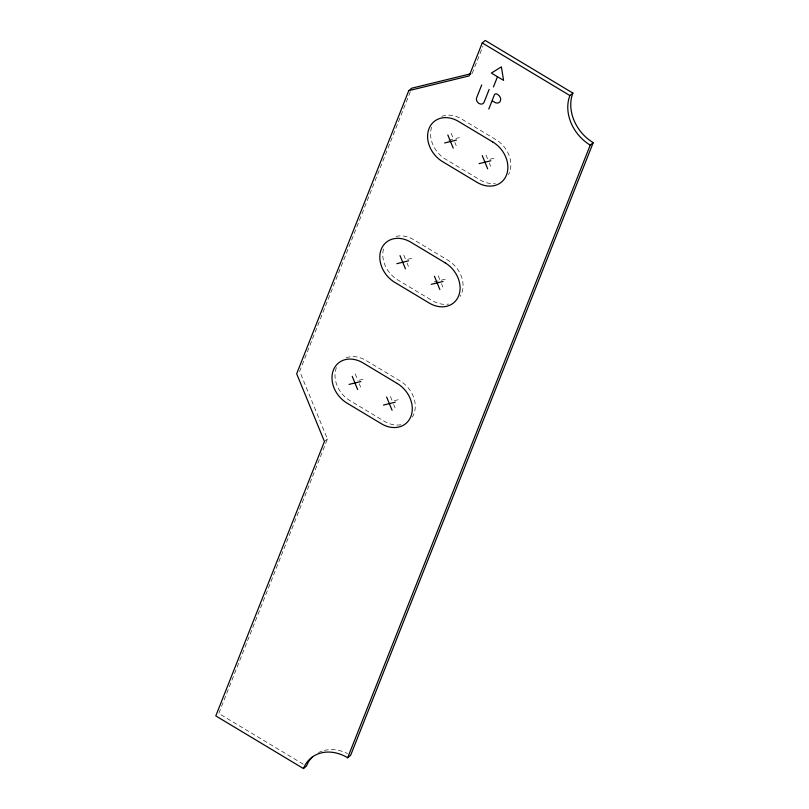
<?xml version="1.0" encoding="UTF-8"?>
<svg xmlns="http://www.w3.org/2000/svg" width="809" height="809" viewBox="0 0 809 809"><rect width="100%" height="100%" fill="white"/><g stroke="black" fill="none" stroke-linecap="round" stroke-linejoin="round"><path stroke-width="0.61" stroke-dasharray="4.04 3.03" d="M410.345 91.72L299.654 371.301L327.423 439.024L218.774 713.447L303.183 764.141M472.173 73.437L482.983 46.133M324.439 441.492L327.423 439.024M448.793 140.22L453.505 139.067L450.805 132.464M455.872 138.491L459.401 137.631M493.824 158.301L487.928 159.737L485.218 153.134M411.609 258.344L405.713 259.78L403.003 253.177M434.241 281.896L440.136 280.45L437.426 273.846M441.309 280.167L446.032 279.014M359.095 380.21L363.817 379.057M398.23 399.727L392.335 401.173L389.625 394.559M489.283 163.044L490.638 166.341M454.86 142.374L456.215 145.671M441.492 283.757L442.847 287.064M407.069 263.087L408.424 266.394M393.69 404.47L395.045 407.776M355.212 373.889L357.922 380.503M359.277 383.8L360.632 387.106M318.513 752.582A38.792 31.076 50.5 0 1 323.145 750.742M324.338 750.418A38.792 31.076 50.5 0 1 347.466 753.543M336.413 367.579A25.858 20.71 50.5 0 0 349.953 400.617L384.376 421.287A25.858 20.71 50.5 0 0 401.911 424.533M346.222 357.8A25.858 20.71 50.5 0 1 365.88 360.379L400.303 381.049A25.858 20.71 50.5 0 1 412.337 417.08M431.612 127.215A25.858 20.71 50.5 0 0 445.547 159.191L479.959 179.861A25.858 20.71 50.5 0 0 495.28 183.501M441.805 116.365A25.858 20.71 50.5 0 1 461.474 118.943L495.897 139.613A25.858 20.71 50.5 0 1 508.487 174.683M383.486 249.03A25.858 20.71 50.5 0 0 397.745 279.904L432.168 300.574A25.858 20.71 50.5 0 0 448.611 304.053M396.137 236.42A25.858 20.71 50.5 0 1 413.682 239.666L448.095 260.336A25.858 20.71 50.5 0 1 460.129 296.367"/><path stroke-width="1.21" d="M408.757 90.659L296.67 373.758L324.439 441.492L215.791 715.904L303.446 768.55A38.792 31.076 50.5 0 1 347.668 757.75L350.651 755.282L593.209 142.647A38.792 31.076 50.5 0 1 572.893 93.096L485.228 40.45L482.245 42.917L469.19 75.894L408.757 90.659L411.741 88.201L470.959 73.73M481.719 84.935L476.653 97.727A4.47 3.58 50.5 0 0 478.999 103.441A4.47 3.58 50.5 0 0 484.095 102.197L489.162 89.405M493.419 86.978L497.474 76.734L503.572 80.384L501.388 66.864L491.387 73.073L497.05 76.471M488.767 109.084L494.39 94.875A2.427 1.942 50.5 0 1 497.161 94.198L497.788 94.582A4.985 3.994 50.5 0 1 500.397 100.953A4.985 3.994 50.5 0 1 494.714 102.338L492.499 101.004M347.668 757.75L590.226 145.114L593.209 142.647M482.245 42.917L569.91 95.553L572.893 93.096M303.446 768.55L306.439 766.083A38.792 31.076 50.5 0 1 312.577 756.819M444.626 142.971L456.418 140.088M479.049 163.64L490.841 160.758M396.835 263.683L408.626 260.801M431.248 284.353L443.039 281.471M349.043 384.406L360.834 381.524M383.456 405.076L395.247 402.194M482.235 155.591L487.655 168.808M447.812 134.921L453.232 148.138M434.443 276.304L439.853 289.521M400.02 255.634L405.44 268.851M386.641 397.027L392.062 410.244M352.228 376.357L357.639 389.574M590.226 145.114A38.792 31.076 50.5 0 1 569.91 95.553M492.903 142.081L458.491 121.411A25.858 20.71 50.5 0 0 429.013 128.611A25.858 20.71 50.5 0 0 442.563 161.648L476.976 182.318A25.858 20.71 50.5 0 0 506.454 175.118A25.858 20.71 50.5 0 0 492.903 142.081M445.112 262.794L410.699 242.124A25.858 20.71 50.5 0 0 381.221 249.324A25.858 20.71 50.5 0 0 394.762 282.361L429.185 303.031A25.858 20.71 50.5 0 0 458.663 295.831A25.858 20.71 50.5 0 0 445.112 262.794M397.32 383.517L362.897 362.847A25.858 20.71 50.5 0 0 333.419 370.047A25.858 20.71 50.5 0 0 346.97 403.084L381.383 423.754A25.858 20.71 50.5 0 0 410.861 416.554A25.858 20.71 50.5 0 0 397.32 383.517"/></g></svg>
